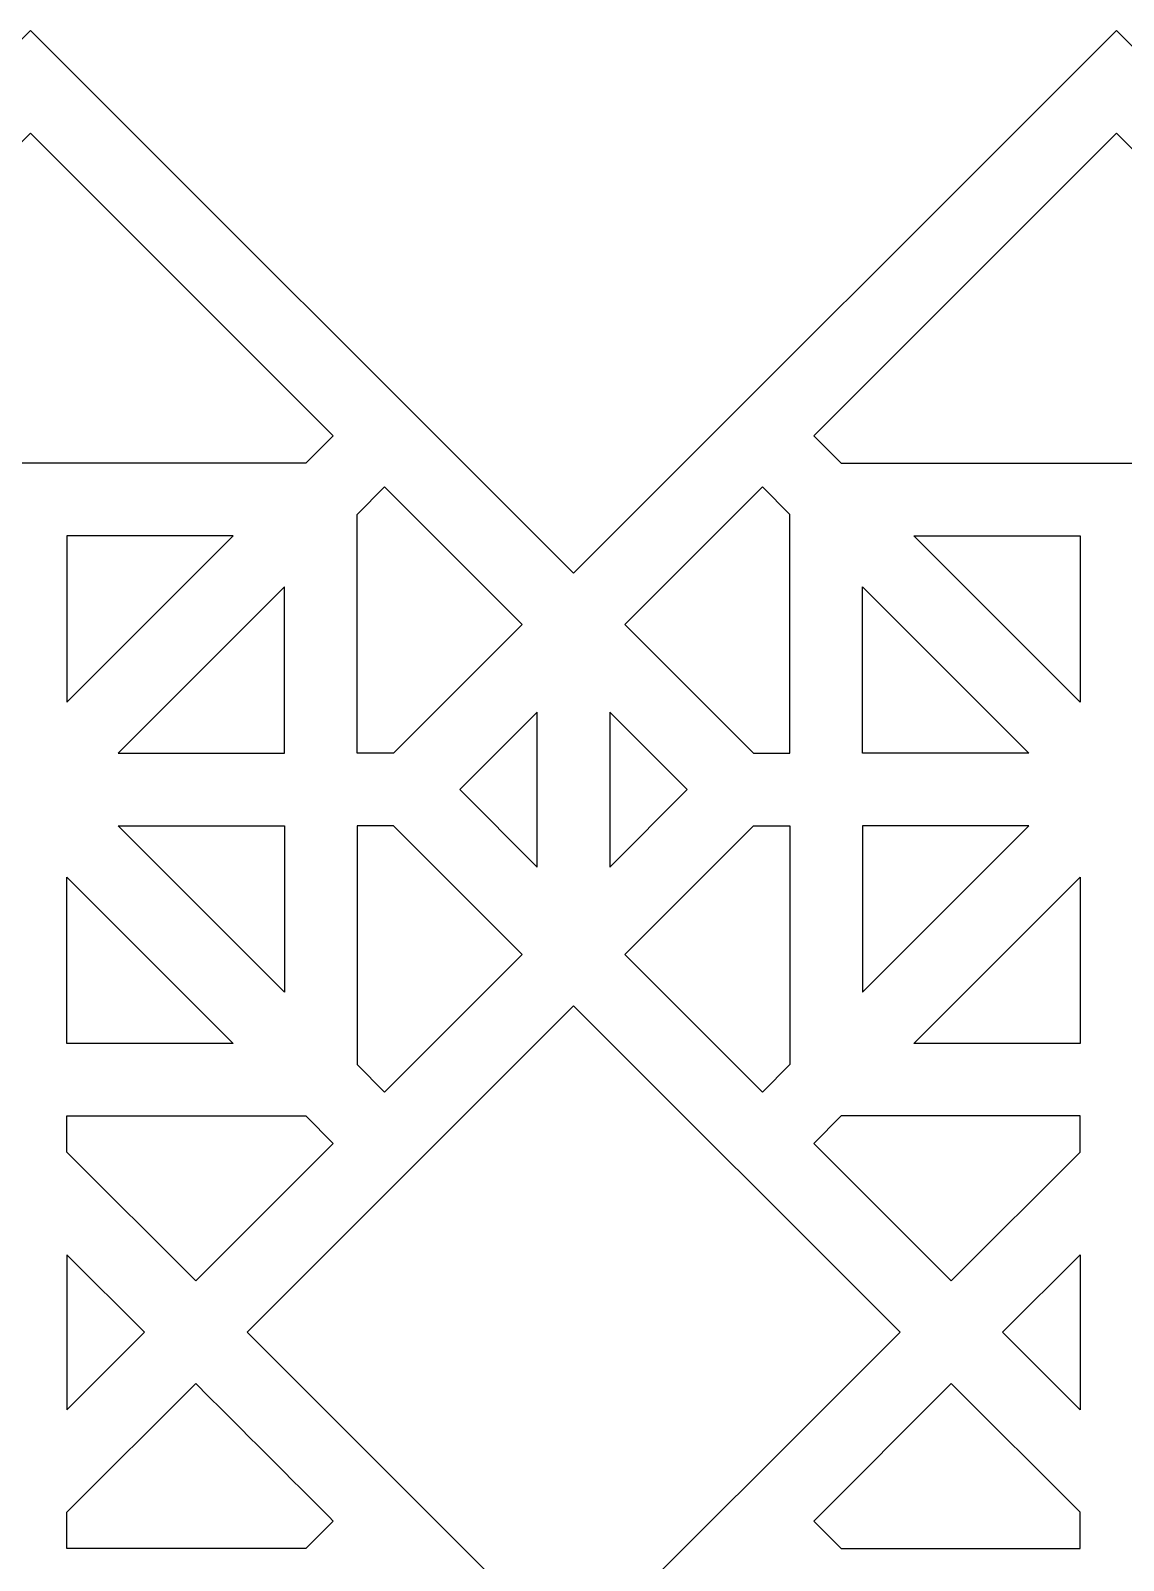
# Model space of a CAD drawing. Header units: centimetres. Extents: x -68 to 68, y -63 to 63.
# Drawn here: x -43.04 to -27.98, y 41.75 to 62.84 of the extents above; entities that cross this region are included whole.
import ezdxf

# ---------------------------------------------------------------- set-up
doc = ezdxf.new("R2010")
doc.units = ezdxf.units.CM
doc.header["$MEASUREMENT"] = 0
doc.layers.add('layer 1', color=7, linetype='Continuous')

msp = doc.modelspace()

# ---------------------------------------------------------------- linework, layer by layer
at = {"layer": 'layer 1', "color": 114}
for points, knots in [([(-13.11224, -62.84331), (-13.11224, -62.84331), (-2.64706, -52.37813), (-2.64706, -52.37813), (-2.64706, -52.37813), (-2.64706, -52.37813), (-10.12967, -44.89556), (-10.12967, -44.89556), (-10.12967, -44.89556), (-10.12967, -44.89556), (-2.64706, -37.41295), (-2.64706, -37.41295), (-2.64706, -37.41295), (-2.64706, -37.41295), (-10.11966, -29.94035), (-10.11966, -29.94035), (-10.11966, -29.94035), (-10.11966, -29.94035), (-2.64706, -22.44777), (-2.64706, -22.44777), (-2.64706, -22.44777), (-2.64706, -22.44777), (-10.12967, -14.96516), (-10.12967, -14.96516), (-10.12967, -14.96516), (-10.12967, -14.96516), (-2.64706, -7.48259), (-2.64706, -7.48259), (-2.64706, -7.48259), (-2.64706, -7.48259), (-10.12964, -0.00001), (-10.12964, -0.00001), (-10.12964, -0.00001), (-10.12964, -0.00001), (-2.64706, 7.48259), (-2.64706, 7.48259), (-2.64706, 7.48259), (-2.64706, 7.48259), (-10.12967, 14.96516), (-10.12967, 14.96516), (-10.12967, 14.96516), (-10.12967, 14.96516), (-2.64706, 22.44777), (-2.64706, 22.44777), (-2.64706, 22.44777), (-2.64706, 22.44777), (-10.11966, 29.92037), (-10.11966, 29.92037), (-10.11966, 29.92037), (-10.11966, 29.92037), (-10.12739, 29.9281), (-10.12739, 29.9281), (-10.12739, 29.9281), (-10.12739, 29.9281), (-10.12965, 29.93036), (-10.12965, 29.93036), (-10.12965, 29.93036), (-10.12965, 29.93036), (-2.64706, 37.41295), (-2.64706, 37.41295), (-2.64706, 37.41295), (-2.64706, 37.41295), (-10.12967, 44.89556), (-10.12967, 44.89556), (-10.12967, 44.89556), (-10.12967, 44.89556), (-2.64706, 52.37813), (-2.64706, 52.37813), (-2.64706, 52.37813), (-2.64706, 52.37813), (-13.11224, 62.84331), (-13.11224, 62.84331), (-13.11224, 62.84331), (-13.11224, 62.84331), (-20.59485, 55.3607), (-20.59485, 55.3607), (-20.59485, 55.3607), (-20.59485, 55.3607), (-28.07742, 62.84331), (-28.07742, 62.84331), (-28.07742, 62.84331), (-28.07742, 62.84331), (-35.56002, 55.36071), (-35.56002, 55.36071), (-35.56002, 55.36071), (-35.56002, 55.36071), (-43.0426, 62.84331), (-43.0426, 62.84331), (-43.0426, 62.84331), (-43.0426, 62.84331), (-50.52517, 55.3607), (-50.52517, 55.3607), (-50.52517, 55.3607), (-50.52517, 55.3607), (-58.00778, 62.84331), (-58.00778, 62.84331), (-58.00778, 62.84331), (-58.00778, 62.84331), (-68.47296, 52.37813), (-68.47296, 52.37813), (-68.47296, 52.37813), (-68.47296, 52.37813), (-60.99035, 44.89556), (-60.99035, 44.89556), (-60.99035, 44.89556), (-60.99035, 44.89556), (-68.47296, 37.41295), (-68.47296, 37.41295), (-68.47296, 37.41295), (-68.47296, 37.41295), (-60.99038, 29.93035), (-60.99038, 29.93035), (-60.99038, 29.93035), (-60.99038, 29.93035), (-68.47296, 22.44777), (-68.47296, 22.44777), (-68.47296, 22.44777), (-68.47296, 22.44777), (-60.99035, 14.96516), (-60.99035, 14.96516), (-60.99035, 14.96516), (-60.99035, 14.96516), (-68.47296, 7.48259), (-68.47296, 7.48259), (-68.47296, 7.48259), (-68.47296, 7.48259), (-60.99037, 0), (-60.99037, 0), (-60.99037, 0), (-60.99037, 0), (-68.47296, -7.48259), (-68.47296, -7.48259), (-68.47296, -7.48259), (-68.47296, -7.48259), (-60.99035, -14.96516), (-60.99035, -14.96516), (-60.99035, -14.96516), (-60.99035, -14.96516), (-68.47296, -22.44777), (-68.47296, -22.44777), (-68.47296, -22.44777), (-68.47296, -22.44777), (-60.99037, -29.93036), (-60.99037, -29.93036), (-60.99037, -29.93036), (-60.99037, -29.93036), (-68.47296, -37.41295), (-68.47296, -37.41295), (-68.47296, -37.41295), (-68.47296, -37.41295), (-60.99035, -44.89556), (-60.99035, -44.89556), (-60.99035, -44.89556), (-60.99035, -44.89556), (-68.47296, -52.37813), (-68.47296, -52.37813), (-68.47296, -52.37813), (-68.47296, -52.37813), (-58.00778, -62.84331), (-58.00778, -62.84331), (-58.00778, -62.84331), (-58.00778, -62.84331), (-50.52518, -55.36071), (-50.52518, -55.36071), (-50.52518, -55.36071), (-50.52518, -55.36071), (-43.0426, -62.84331), (-43.0426, -62.84331), (-43.0426, -62.84331), (-43.0426, -62.84331), (-35.56002, -55.36071), (-35.56002, -55.36071), (-35.56002, -55.36071), (-35.56002, -55.36071), (-28.07742, -62.84331), (-28.07742, -62.84331), (-28.07742, -62.84331), (-28.07742, -62.84331), (-20.59484, -55.36071), (-20.59484, -55.36071), (-20.59484, -55.36071), (-20.59484, -55.36071), (-13.11224, -62.84331), (-13.11224, -62.84331)], [0, 0, 0, 0, 0.0212766, 0.0212766, 0.0212766, 0.0212766, 0.04255319, 0.04255319, 0.04255319, 0.04255319, 0.06382979, 0.06382979, 0.06382979, 0.06382979, 0.08510638, 0.08510638, 0.08510638, 0.08510638, 0.10638298, 0.10638298, 0.10638298, 0.10638298, 0.12765957, 0.12765957, 0.12765957, 0.12765957, 0.14893617, 0.14893617, 0.14893617, 0.14893617, 0.17021277, 0.17021277, 0.17021277, 0.17021277, 0.19148936, 0.19148936, 0.19148936, 0.19148936, 0.21276596, 0.21276596, 0.21276596, 0.21276596, 0.23404255, 0.23404255, 0.23404255, 0.23404255, 0.25531915, 0.25531915, 0.25531915, 0.25531915, 0.27659574, 0.27659574, 0.27659574, 0.27659574, 0.29787234, 0.29787234, 0.29787234, 0.29787234, 0.31914894, 0.31914894, 0.31914894, 0.31914894, 0.34042553, 0.34042553, 0.34042553, 0.34042553, 0.36170213, 0.36170213, 0.36170213, 0.36170213, 0.38297872, 0.38297872, 0.38297872, 0.38297872, 0.40425532, 0.40425532, 0.40425532, 0.40425532, 0.42553191, 0.42553191, 0.42553191, 0.42553191, 0.44680851, 0.44680851, 0.44680851, 0.44680851, 0.46808511, 0.46808511, 0.46808511, 0.46808511, 0.4893617, 0.4893617, 0.4893617, 0.4893617, 0.5106383, 0.5106383, 0.5106383, 0.5106383, 0.53191489, 0.53191489, 0.53191489, 0.53191489, 0.55319149, 0.55319149, 0.55319149, 0.55319149, 0.57446809, 0.57446809, 0.57446809, 0.57446809, 0.59574468, 0.59574468, 0.59574468, 0.59574468, 0.61702128, 0.61702128, 0.61702128, 0.61702128, 0.63829787, 0.63829787, 0.63829787, 0.63829787, 0.65957447, 0.65957447, 0.65957447, 0.65957447, 0.68085106, 0.68085106, 0.68085106, 0.68085106, 0.70212766, 0.70212766, 0.70212766, 0.70212766, 0.72340426, 0.72340426, 0.72340426, 0.72340426, 0.74468085, 0.74468085, 0.74468085, 0.74468085, 0.76595745, 0.76595745, 0.76595745, 0.76595745, 0.78723404, 0.78723404, 0.78723404, 0.78723404, 0.80851064, 0.80851064, 0.80851064, 0.80851064, 0.82978723, 0.82978723, 0.82978723, 0.82978723, 0.85106383, 0.85106383, 0.85106383, 0.85106383, 0.87234043, 0.87234043, 0.87234043, 0.87234043, 0.89361702, 0.89361702, 0.89361702, 0.89361702, 0.91489362, 0.91489362, 0.91489362, 0.91489362, 0.93617021, 0.93617021, 0.93617021, 0.93617021, 0.95744681, 0.95744681, 0.95744681, 0.95744681, 1, 1, 1, 1]), ([(-47.21453, 57.25714), (-47.21453, 57.25714), (-46.83549, 56.87813), (-46.83549, 56.87813), (-46.83549, 56.87813), (-46.83549, 56.87813), (-39.24977, 56.87813), (-39.24977, 56.87813), (-39.24977, 56.87813), (-39.24977, 56.87813), (-38.8707, 57.2572), (-38.8707, 57.2572), (-38.8707, 57.2572), (-38.8707, 57.2572), (-43.0426, 61.4291), (-43.0426, 61.4291), (-43.0426, 61.4291), (-43.0426, 61.4291), (-47.21453, 57.25714), (-47.21453, 57.25714)], [0, 0, 0, 0, 0.16666667, 0.16666667, 0.16666667, 0.16666667, 0.33333333, 0.33333333, 0.33333333, 0.33333333, 0.5, 0.5, 0.5, 0.5, 0.66666667, 0.66666667, 0.66666667, 0.66666667, 1, 1, 1, 1]), ([(-23.90549, 57.25714), (-23.90549, 57.25714), (-24.28453, 56.87813), (-24.28453, 56.87813), (-24.28453, 56.87813), (-24.28453, 56.87813), (-31.87025, 56.87813), (-31.87025, 56.87813), (-31.87025, 56.87813), (-31.87025, 56.87813), (-32.24932, 57.2572), (-32.24932, 57.2572), (-32.24932, 57.2572), (-32.24932, 57.2572), (-28.07742, 61.4291), (-28.07742, 61.4291), (-28.07742, 61.4291), (-28.07742, 61.4291), (-23.90549, 57.25714), (-23.90549, 57.25714)], [0, 0, 0, 0, 0.16666667, 0.16666667, 0.16666667, 0.16666667, 0.33333333, 0.33333333, 0.33333333, 0.33333333, 0.5, 0.5, 0.5, 0.5, 0.66666667, 0.66666667, 0.66666667, 0.66666667, 1, 1, 1, 1]), ([(-38.5426, 52.87813), (-38.5426, 52.87813), (-38.0426, 52.87813), (-38.0426, 52.87813), (-38.0426, 52.87813), (-38.0426, 52.87813), (-36.26712, 54.65361), (-36.26712, 54.65361), (-36.26712, 54.65361), (-36.26712, 54.65361), (-38.16359, 56.55009), (-38.16359, 56.55009), (-38.16359, 56.55009), (-38.16359, 56.55009), (-38.5426, 56.17108), (-38.5426, 56.17108), (-38.5426, 56.17108), (-38.5426, 56.17108), (-38.5426, 52.87813), (-38.5426, 52.87813)], [0, 0, 0, 0, 0.16666667, 0.16666667, 0.16666667, 0.16666667, 0.33333333, 0.33333333, 0.33333333, 0.33333333, 0.5, 0.5, 0.5, 0.5, 0.66666667, 0.66666667, 0.66666667, 0.66666667, 1, 1, 1, 1]), ([(-33.07745, 52.87813), (-33.07745, 52.87813), (-34.85291, 54.6536), (-34.85291, 54.6536), (-34.85291, 54.6536), (-34.85291, 54.6536), (-32.95643, 56.55009), (-32.95643, 56.55009), (-32.95643, 56.55009), (-32.95643, 56.55009), (-32.57742, 56.17108), (-32.57742, 56.17108), (-32.57742, 56.17108), (-32.57742, 56.17108), (-32.57742, 52.87813), (-32.57742, 52.87813), (-32.57742, 52.87813), (-32.57742, 52.87813), (-33.07745, 52.87813), (-33.07745, 52.87813)], [0, 0, 0, 0, 0.16666667, 0.16666667, 0.16666667, 0.16666667, 0.33333333, 0.33333333, 0.33333333, 0.33333333, 0.5, 0.5, 0.5, 0.5, 0.66666667, 0.66666667, 0.66666667, 0.66666667, 1, 1, 1, 1]), ([(-42.54276, 53.58527), (-42.54276, 53.58527), (-42.54275, 55.87813), (-42.54275, 55.87813), (-42.54275, 55.87813), (-42.54275, 55.87813), (-40.24988, 55.87814), (-40.24988, 55.87814), (-40.24988, 55.87814), (-40.24988, 55.87814), (-42.54276, 53.58527), (-42.54276, 53.58527)], [0, 0, 0, 0, 0.25, 0.25, 0.25, 0.25, 0.5, 0.5, 0.5, 0.5, 1, 1, 1, 1]), ([(-28.57726, 53.58527), (-28.57726, 53.58527), (-28.57727, 55.87813), (-28.57727, 55.87813), (-28.57727, 55.87813), (-28.57727, 55.87813), (-30.87014, 55.87814), (-30.87014, 55.87814), (-30.87014, 55.87814), (-30.87014, 55.87814), (-28.57726, 53.58527), (-28.57726, 53.58527)], [0, 0, 0, 0, 0.25, 0.25, 0.25, 0.25, 0.5, 0.5, 0.5, 0.5, 1, 1, 1, 1]), ([(-41.83571, 52.87813), (-41.83571, 52.87813), (-39.5426, 55.17117), (-39.5426, 55.17117), (-39.5426, 55.17117), (-39.5426, 55.17117), (-39.5426, 52.87813), (-39.5426, 52.87813), (-39.5426, 52.87813), (-39.5426, 52.87813), (-41.83571, 52.87813), (-41.83571, 52.87813)], [0, 0, 0, 0, 0.25, 0.25, 0.25, 0.25, 0.5, 0.5, 0.5, 0.5, 1, 1, 1, 1]), ([(-29.28431, 52.87813), (-29.28431, 52.87813), (-31.57742, 55.17117), (-31.57742, 55.17117), (-31.57742, 55.17117), (-31.57742, 55.17117), (-31.57742, 52.87813), (-31.57742, 52.87813), (-31.57742, 52.87813), (-31.57742, 52.87813), (-29.28431, 52.87813), (-29.28431, 52.87813)], [0, 0, 0, 0, 0.25, 0.25, 0.25, 0.25, 0.5, 0.5, 0.5, 0.5, 1, 1, 1, 1]), ([(-36.06002, 53.4465), (-36.06002, 53.4465), (-36.06002, 51.30973), (-36.06002, 51.30973), (-36.06002, 51.30973), (-36.06002, 51.30973), (-37.12839, 52.37813), (-37.12839, 52.37813), (-37.12839, 52.37813), (-37.12839, 52.37813), (-36.06002, 53.4465), (-36.06002, 53.4465)], [0, 0, 0, 0, 0.25, 0.25, 0.25, 0.25, 0.5, 0.5, 0.5, 0.5, 1, 1, 1, 1]), ([(-35.06003, 51.30973), (-35.06003, 51.30973), (-35.06005, 53.44653), (-35.06005, 53.44653), (-35.06005, 53.44653), (-35.06005, 53.44653), (-33.99163, 52.37813), (-33.99163, 52.37813), (-33.99163, 52.37813), (-33.99163, 52.37813), (-35.06003, 51.30973), (-35.06003, 51.30973)], [0, 0, 0, 0, 0.25, 0.25, 0.25, 0.25, 0.5, 0.5, 0.5, 0.5, 1, 1, 1, 1]), ([(-39.5426, 49.58513), (-39.5426, 49.58513), (-39.5426, 51.87813), (-39.5426, 51.87813), (-39.5426, 51.87813), (-39.5426, 51.87813), (-41.8356, 51.87813), (-41.8356, 51.87813), (-41.8356, 51.87813), (-41.8356, 51.87813), (-39.5426, 49.58513), (-39.5426, 49.58513)], [0, 0, 0, 0, 0.25, 0.25, 0.25, 0.25, 0.5, 0.5, 0.5, 0.5, 1, 1, 1, 1]), ([(-38.5426, 51.87813), (-38.5426, 51.87813), (-38.0426, 51.87812), (-38.0426, 51.87812), (-38.0426, 51.87812), (-38.0426, 51.87812), (-36.26712, 50.10264), (-36.26712, 50.10264), (-36.26712, 50.10264), (-36.26712, 50.10264), (-38.16355, 48.20621), (-38.16355, 48.20621), (-38.16355, 48.20621), (-38.16355, 48.20621), (-38.5426, 48.58525), (-38.5426, 48.58525), (-38.5426, 48.58525), (-38.5426, 48.58525), (-38.5426, 51.87813), (-38.5426, 51.87813)], [0, 0, 0, 0, 0.16666667, 0.16666667, 0.16666667, 0.16666667, 0.33333333, 0.33333333, 0.33333333, 0.33333333, 0.5, 0.5, 0.5, 0.5, 0.66666667, 0.66666667, 0.66666667, 0.66666667, 1, 1, 1, 1]), ([(-32.57742, 51.87813), (-32.57742, 51.87813), (-33.07743, 51.87812), (-33.07743, 51.87812), (-33.07743, 51.87812), (-33.07743, 51.87812), (-34.85291, 50.10264), (-34.85291, 50.10264), (-34.85291, 50.10264), (-34.85291, 50.10264), (-32.95647, 48.20621), (-32.95647, 48.20621), (-32.95647, 48.20621), (-32.95647, 48.20621), (-32.57742, 48.58525), (-32.57742, 48.58525), (-32.57742, 48.58525), (-32.57742, 48.58525), (-32.57742, 51.87813), (-32.57742, 51.87813)], [0, 0, 0, 0, 0.16666667, 0.16666667, 0.16666667, 0.16666667, 0.33333333, 0.33333333, 0.33333333, 0.33333333, 0.5, 0.5, 0.5, 0.5, 0.66666667, 0.66666667, 0.66666667, 0.66666667, 1, 1, 1, 1]), ([(-31.57742, 49.58513), (-31.57742, 49.58513), (-31.57743, 51.87813), (-31.57743, 51.87813), (-31.57743, 51.87813), (-31.57743, 51.87813), (-29.28442, 51.87813), (-29.28442, 51.87813), (-29.28442, 51.87813), (-29.28442, 51.87813), (-31.57742, 49.58513), (-31.57742, 49.58513)], [0, 0, 0, 0, 0.25, 0.25, 0.25, 0.25, 0.5, 0.5, 0.5, 0.5, 1, 1, 1, 1]), ([(-42.54276, 51.1711), (-42.54276, 51.1711), (-42.54275, 48.87824), (-42.54275, 48.87824), (-42.54275, 48.87824), (-42.54275, 48.87824), (-40.24988, 48.87823), (-40.24988, 48.87823), (-40.24988, 48.87823), (-40.24988, 48.87823), (-42.54276, 51.1711), (-42.54276, 51.1711)], [0, 0, 0, 0, 0.25, 0.25, 0.25, 0.25, 0.5, 0.5, 0.5, 0.5, 1, 1, 1, 1]), ([(-30.87018, 48.87814), (-30.87018, 48.87814), (-28.57727, 48.87812), (-28.57727, 48.87812), (-28.57727, 48.87812), (-28.57727, 48.87812), (-28.57726, 51.17107), (-28.57726, 51.17107), (-28.57726, 51.17107), (-28.57726, 51.17107), (-30.87018, 48.87814), (-30.87018, 48.87814)], [0, 0, 0, 0, 0.25, 0.25, 0.25, 0.25, 0.5, 0.5, 0.5, 0.5, 1, 1, 1, 1]), ([(-35.56001, 40.39557), (-35.56001, 40.39557), (-31.06002, 44.89555), (-31.06002, 44.89555), (-31.06002, 44.89555), (-31.06002, 44.89555), (-31.06001, 44.89556), (-31.06001, 44.89556), (-31.06001, 44.89556), (-31.06001, 44.89556), (-35.56002, 49.39552), (-35.56002, 49.39552), (-35.56002, 49.39552), (-35.56002, 49.39552), (-40.06, 44.89555), (-40.06, 44.89555), (-40.06, 44.89555), (-40.06, 44.89555), (-35.56001, 40.39557), (-35.56001, 40.39557)], [0, 0, 0, 0, 0.16666667, 0.16666667, 0.16666667, 0.16666667, 0.33333333, 0.33333333, 0.33333333, 0.33333333, 0.5, 0.5, 0.5, 0.5, 0.66666667, 0.66666667, 0.66666667, 0.66666667, 1, 1, 1, 1]), ([(-40.76711, 45.60265), (-40.76711, 45.60265), (-40.7671, 45.60266), (-40.7671, 45.60266), (-40.7671, 45.60266), (-40.7671, 45.60266), (-40.76212, 45.60764), (-40.76212, 45.60764), (-40.76212, 45.60764), (-40.76212, 45.60764), (-40.76151, 45.60825), (-40.76151, 45.60825), (-40.76151, 45.60825), (-40.76151, 45.60825), (-38.87066, 47.4991), (-38.87066, 47.4991), (-38.87066, 47.4991), (-38.87066, 47.4991), (-39.24971, 47.87813), (-39.24971, 47.87813), (-39.24971, 47.87813), (-39.24971, 47.87813), (-42.54275, 47.87814), (-42.54275, 47.87814), (-42.54275, 47.87814), (-42.54275, 47.87814), (-42.54275, 47.3783), (-42.54275, 47.3783), (-42.54275, 47.3783), (-42.54275, 47.3783), (-40.76711, 45.60265), (-40.76711, 45.60265)], [0, 0, 0, 0, 0.11111111, 0.11111111, 0.11111111, 0.11111111, 0.22222222, 0.22222222, 0.22222222, 0.22222222, 0.33333333, 0.33333333, 0.33333333, 0.33333333, 0.44444444, 0.44444444, 0.44444444, 0.44444444, 0.55555556, 0.55555556, 0.55555556, 0.55555556, 0.66666667, 0.66666667, 0.66666667, 0.66666667, 0.77777778, 0.77777778, 0.77777778, 0.77777778, 1, 1, 1, 1]), ([(-30.35291, 45.60266), (-30.35291, 45.60266), (-32.24936, 47.4991), (-32.24936, 47.4991), (-32.24936, 47.4991), (-32.24936, 47.4991), (-31.87031, 47.87813), (-31.87031, 47.87813), (-31.87031, 47.87813), (-31.87031, 47.87813), (-28.57727, 47.87814), (-28.57727, 47.87814), (-28.57727, 47.87814), (-28.57727, 47.87814), (-28.57727, 47.87813), (-28.57727, 47.87813), (-28.57727, 47.87813), (-28.57727, 47.87813), (-28.57728, 47.3783), (-28.57728, 47.3783), (-28.57728, 47.3783), (-28.57728, 47.3783), (-30.35291, 45.60266), (-30.35291, 45.60266)], [0, 0, 0, 0, 0.14285714, 0.14285714, 0.14285714, 0.14285714, 0.28571429, 0.28571429, 0.28571429, 0.28571429, 0.42857143, 0.42857143, 0.42857143, 0.42857143, 0.57142857, 0.57142857, 0.57142857, 0.57142857, 0.71428571, 0.71428571, 0.71428571, 0.71428571, 1, 1, 1, 1]), ([(-40.76711, 45.60266), (-40.76711, 45.60266), (-42.54274, 47.3783), (-42.54274, 47.3783), (-42.54274, 47.3783), (-42.54274, 47.3783), (-40.76711, 45.60266), (-40.76711, 45.60266)], [0, 0, 0, 0, 0.33333333, 0.33333333, 0.33333333, 0.33333333, 1, 1, 1, 1]), ([(-42.54275, 43.827), (-42.54275, 43.827), (-42.54275, 45.96407), (-42.54275, 45.96407), (-42.54275, 45.96407), (-42.54275, 45.96407), (-41.47421, 44.89555), (-41.47421, 44.89555), (-41.47421, 44.89555), (-41.47421, 44.89555), (-41.47422, 44.89554), (-41.47422, 44.89554), (-41.47422, 44.89554), (-41.47422, 44.89554), (-42.54275, 43.827), (-42.54275, 43.827)], [0, 0, 0, 0, 0.2, 0.2, 0.2, 0.2, 0.4, 0.4, 0.4, 0.4, 0.6, 0.6, 0.6, 0.6, 1, 1, 1, 1]), ([(-28.57728, 43.82701), (-28.57728, 43.82701), (-28.57728, 45.96407), (-28.57728, 45.96407), (-28.57728, 45.96407), (-28.57728, 45.96407), (-29.6458, 44.89554), (-29.6458, 44.89554), (-29.6458, 44.89554), (-29.6458, 44.89554), (-28.57728, 43.82701), (-28.57728, 43.82701)], [0, 0, 0, 0, 0.25, 0.25, 0.25, 0.25, 0.5, 0.5, 0.5, 0.5, 1, 1, 1, 1]), ([(-40.7671, 44.18844), (-40.7671, 44.18844), (-42.54275, 42.41279), (-42.54275, 42.41279), (-42.54275, 42.41279), (-42.54275, 42.41279), (-42.54275, 41.91295), (-42.54275, 41.91295), (-42.54275, 41.91295), (-42.54275, 41.91295), (-39.24971, 41.91295), (-39.24971, 41.91295), (-39.24971, 41.91295), (-39.24971, 41.91295), (-38.87066, 42.29198), (-38.87066, 42.29198), (-38.87066, 42.29198), (-39.5028, 42.92413), (-40.13496, 43.5563), (-40.7671, 44.18844)], [0, 0, 0, 0, 0.16666667, 0.16666667, 0.16666667, 0.16666667, 0.33333333, 0.33333333, 0.33333333, 0.33333333, 0.5, 0.5, 0.5, 0.5, 0.66666667, 0.66666667, 0.66666667, 0.66666667, 1, 1, 1, 1]), ([(-30.35292, 44.18844), (-30.35292, 44.18844), (-28.57727, 42.41279), (-28.57727, 42.41279), (-28.57727, 42.41279), (-28.57727, 42.41279), (-28.57728, 41.91295), (-28.57728, 41.91295), (-28.57728, 41.91295), (-28.57728, 41.91295), (-31.87031, 41.91295), (-31.87031, 41.91295), (-31.87031, 41.91295), (-31.87031, 41.91295), (-32.24936, 42.29198), (-32.24936, 42.29198), (-32.24936, 42.29198), (-32.24936, 42.29198), (-30.35292, 44.18844), (-30.35292, 44.18844)], [0, 0, 0, 0, 0.16666667, 0.16666667, 0.16666667, 0.16666667, 0.33333333, 0.33333333, 0.33333333, 0.33333333, 0.5, 0.5, 0.5, 0.5, 0.66666667, 0.66666667, 0.66666667, 0.66666667, 1, 1, 1, 1])]:
    msp.add_open_spline(points, degree=3, knots=knots, dxfattribs=at)
at = {"layer": 'layer 1', "color": 250, "lineweight": 9}
for points, knots in [([(-13.11224, -62.84331), (-13.11224, -62.84331), (-2.64706, -52.37813), (-2.64706, -52.37813), (-2.64706, -52.37813), (-2.64706, -52.37813), (-10.12967, -44.89556), (-10.12967, -44.89556), (-10.12967, -44.89556), (-10.12967, -44.89556), (-2.64706, -37.41295), (-2.64706, -37.41295), (-2.64706, -37.41295), (-2.64706, -37.41295), (-10.11966, -29.94035), (-10.11966, -29.94035), (-10.11966, -29.94035), (-10.11966, -29.94035), (-2.64706, -22.44777), (-2.64706, -22.44777), (-2.64706, -22.44777), (-2.64706, -22.44777), (-10.12967, -14.96516), (-10.12967, -14.96516), (-10.12967, -14.96516), (-10.12967, -14.96516), (-2.64706, -7.48259), (-2.64706, -7.48259), (-2.64706, -7.48259), (-2.64706, -7.48259), (-10.12964, -0.00001), (-10.12964, -0.00001), (-10.12964, -0.00001), (-10.12964, -0.00001), (-2.64706, 7.48259), (-2.64706, 7.48259), (-2.64706, 7.48259), (-2.64706, 7.48259), (-10.12967, 14.96516), (-10.12967, 14.96516), (-10.12967, 14.96516), (-10.12967, 14.96516), (-2.64706, 22.44777), (-2.64706, 22.44777), (-2.64706, 22.44777), (-2.64706, 22.44777), (-10.11966, 29.92037), (-10.11966, 29.92037), (-10.11966, 29.92037), (-10.11966, 29.92037), (-10.12739, 29.9281), (-10.12739, 29.9281), (-10.12739, 29.9281), (-10.12739, 29.9281), (-10.12965, 29.93036), (-10.12965, 29.93036), (-10.12965, 29.93036), (-10.12965, 29.93036), (-2.64706, 37.41295), (-2.64706, 37.41295), (-2.64706, 37.41295), (-2.64706, 37.41295), (-10.12967, 44.89556), (-10.12967, 44.89556), (-10.12967, 44.89556), (-10.12967, 44.89556), (-2.64706, 52.37813), (-2.64706, 52.37813), (-2.64706, 52.37813), (-2.64706, 52.37813), (-13.11224, 62.84331), (-13.11224, 62.84331), (-13.11224, 62.84331), (-13.11224, 62.84331), (-20.59485, 55.3607), (-20.59485, 55.3607), (-20.59485, 55.3607), (-20.59485, 55.3607), (-28.07742, 62.84331), (-28.07742, 62.84331), (-28.07742, 62.84331), (-28.07742, 62.84331), (-35.56002, 55.36071), (-35.56002, 55.36071), (-35.56002, 55.36071), (-35.56002, 55.36071), (-43.0426, 62.84331), (-43.0426, 62.84331), (-43.0426, 62.84331), (-43.0426, 62.84331), (-50.52517, 55.3607), (-50.52517, 55.3607), (-50.52517, 55.3607), (-50.52517, 55.3607), (-58.00778, 62.84331), (-58.00778, 62.84331), (-58.00778, 62.84331), (-58.00778, 62.84331), (-68.47296, 52.37813), (-68.47296, 52.37813), (-68.47296, 52.37813), (-68.47296, 52.37813), (-60.99035, 44.89556), (-60.99035, 44.89556), (-60.99035, 44.89556), (-60.99035, 44.89556), (-68.47296, 37.41295), (-68.47296, 37.41295), (-68.47296, 37.41295), (-68.47296, 37.41295), (-60.99038, 29.93035), (-60.99038, 29.93035), (-60.99038, 29.93035), (-60.99038, 29.93035), (-68.47296, 22.44777), (-68.47296, 22.44777), (-68.47296, 22.44777), (-68.47296, 22.44777), (-60.99035, 14.96516), (-60.99035, 14.96516), (-60.99035, 14.96516), (-60.99035, 14.96516), (-68.47296, 7.48259), (-68.47296, 7.48259), (-68.47296, 7.48259), (-68.47296, 7.48259), (-60.99037, 0), (-60.99037, 0), (-60.99037, 0), (-60.99037, 0), (-68.47296, -7.48259), (-68.47296, -7.48259), (-68.47296, -7.48259), (-68.47296, -7.48259), (-60.99035, -14.96516), (-60.99035, -14.96516), (-60.99035, -14.96516), (-60.99035, -14.96516), (-68.47296, -22.44777), (-68.47296, -22.44777), (-68.47296, -22.44777), (-68.47296, -22.44777), (-60.99037, -29.93036), (-60.99037, -29.93036), (-60.99037, -29.93036), (-60.99037, -29.93036), (-68.47296, -37.41295), (-68.47296, -37.41295), (-68.47296, -37.41295), (-68.47296, -37.41295), (-60.99035, -44.89556), (-60.99035, -44.89556), (-60.99035, -44.89556), (-60.99035, -44.89556), (-68.47296, -52.37813), (-68.47296, -52.37813), (-68.47296, -52.37813), (-68.47296, -52.37813), (-58.00778, -62.84331), (-58.00778, -62.84331), (-58.00778, -62.84331), (-58.00778, -62.84331), (-50.52518, -55.36071), (-50.52518, -55.36071), (-50.52518, -55.36071), (-50.52518, -55.36071), (-43.0426, -62.84331), (-43.0426, -62.84331), (-43.0426, -62.84331), (-43.0426, -62.84331), (-35.56002, -55.36071), (-35.56002, -55.36071), (-35.56002, -55.36071), (-35.56002, -55.36071), (-28.07742, -62.84331), (-28.07742, -62.84331), (-28.07742, -62.84331), (-28.07742, -62.84331), (-20.59484, -55.36071), (-20.59484, -55.36071), (-20.59484, -55.36071), (-20.59484, -55.36071), (-13.11224, -62.84331), (-13.11224, -62.84331)], [0, 0, 0, 0, 0.0212766, 0.0212766, 0.0212766, 0.0212766, 0.04255319, 0.04255319, 0.04255319, 0.04255319, 0.06382979, 0.06382979, 0.06382979, 0.06382979, 0.08510638, 0.08510638, 0.08510638, 0.08510638, 0.10638298, 0.10638298, 0.10638298, 0.10638298, 0.12765957, 0.12765957, 0.12765957, 0.12765957, 0.14893617, 0.14893617, 0.14893617, 0.14893617, 0.17021277, 0.17021277, 0.17021277, 0.17021277, 0.19148936, 0.19148936, 0.19148936, 0.19148936, 0.21276596, 0.21276596, 0.21276596, 0.21276596, 0.23404255, 0.23404255, 0.23404255, 0.23404255, 0.25531915, 0.25531915, 0.25531915, 0.25531915, 0.27659574, 0.27659574, 0.27659574, 0.27659574, 0.29787234, 0.29787234, 0.29787234, 0.29787234, 0.31914894, 0.31914894, 0.31914894, 0.31914894, 0.34042553, 0.34042553, 0.34042553, 0.34042553, 0.36170213, 0.36170213, 0.36170213, 0.36170213, 0.38297872, 0.38297872, 0.38297872, 0.38297872, 0.40425532, 0.40425532, 0.40425532, 0.40425532, 0.42553191, 0.42553191, 0.42553191, 0.42553191, 0.44680851, 0.44680851, 0.44680851, 0.44680851, 0.46808511, 0.46808511, 0.46808511, 0.46808511, 0.4893617, 0.4893617, 0.4893617, 0.4893617, 0.5106383, 0.5106383, 0.5106383, 0.5106383, 0.53191489, 0.53191489, 0.53191489, 0.53191489, 0.55319149, 0.55319149, 0.55319149, 0.55319149, 0.57446809, 0.57446809, 0.57446809, 0.57446809, 0.59574468, 0.59574468, 0.59574468, 0.59574468, 0.61702128, 0.61702128, 0.61702128, 0.61702128, 0.63829787, 0.63829787, 0.63829787, 0.63829787, 0.65957447, 0.65957447, 0.65957447, 0.65957447, 0.68085106, 0.68085106, 0.68085106, 0.68085106, 0.70212766, 0.70212766, 0.70212766, 0.70212766, 0.72340426, 0.72340426, 0.72340426, 0.72340426, 0.74468085, 0.74468085, 0.74468085, 0.74468085, 0.76595745, 0.76595745, 0.76595745, 0.76595745, 0.78723404, 0.78723404, 0.78723404, 0.78723404, 0.80851064, 0.80851064, 0.80851064, 0.80851064, 0.82978723, 0.82978723, 0.82978723, 0.82978723, 0.85106383, 0.85106383, 0.85106383, 0.85106383, 0.87234043, 0.87234043, 0.87234043, 0.87234043, 0.89361702, 0.89361702, 0.89361702, 0.89361702, 0.91489362, 0.91489362, 0.91489362, 0.91489362, 0.93617021, 0.93617021, 0.93617021, 0.93617021, 0.95744681, 0.95744681, 0.95744681, 0.95744681, 1, 1, 1, 1]), ([(-47.21453, 57.25714), (-47.21453, 57.25714), (-46.83549, 56.87813), (-46.83549, 56.87813), (-46.83549, 56.87813), (-46.83549, 56.87813), (-39.24977, 56.87813), (-39.24977, 56.87813), (-39.24977, 56.87813), (-39.24977, 56.87813), (-38.8707, 57.2572), (-38.8707, 57.2572), (-38.8707, 57.2572), (-38.8707, 57.2572), (-43.0426, 61.4291), (-43.0426, 61.4291), (-43.0426, 61.4291), (-43.0426, 61.4291), (-47.21453, 57.25714), (-47.21453, 57.25714)], [0, 0, 0, 0, 0.16666667, 0.16666667, 0.16666667, 0.16666667, 0.33333333, 0.33333333, 0.33333333, 0.33333333, 0.5, 0.5, 0.5, 0.5, 0.66666667, 0.66666667, 0.66666667, 0.66666667, 1, 1, 1, 1]), ([(-23.90549, 57.25714), (-23.90549, 57.25714), (-24.28453, 56.87813), (-24.28453, 56.87813), (-24.28453, 56.87813), (-24.28453, 56.87813), (-31.87025, 56.87813), (-31.87025, 56.87813), (-31.87025, 56.87813), (-31.87025, 56.87813), (-32.24932, 57.2572), (-32.24932, 57.2572), (-32.24932, 57.2572), (-32.24932, 57.2572), (-28.07742, 61.4291), (-28.07742, 61.4291), (-28.07742, 61.4291), (-28.07742, 61.4291), (-23.90549, 57.25714), (-23.90549, 57.25714)], [0, 0, 0, 0, 0.16666667, 0.16666667, 0.16666667, 0.16666667, 0.33333333, 0.33333333, 0.33333333, 0.33333333, 0.5, 0.5, 0.5, 0.5, 0.66666667, 0.66666667, 0.66666667, 0.66666667, 1, 1, 1, 1]), ([(-38.5426, 52.87813), (-38.5426, 52.87813), (-38.0426, 52.87813), (-38.0426, 52.87813), (-38.0426, 52.87813), (-38.0426, 52.87813), (-36.26712, 54.65361), (-36.26712, 54.65361), (-36.26712, 54.65361), (-36.26712, 54.65361), (-38.16359, 56.55009), (-38.16359, 56.55009), (-38.16359, 56.55009), (-38.16359, 56.55009), (-38.5426, 56.17108), (-38.5426, 56.17108), (-38.5426, 56.17108), (-38.5426, 56.17108), (-38.5426, 52.87813), (-38.5426, 52.87813)], [0, 0, 0, 0, 0.16666667, 0.16666667, 0.16666667, 0.16666667, 0.33333333, 0.33333333, 0.33333333, 0.33333333, 0.5, 0.5, 0.5, 0.5, 0.66666667, 0.66666667, 0.66666667, 0.66666667, 1, 1, 1, 1]), ([(-33.07745, 52.87813), (-33.07745, 52.87813), (-34.85291, 54.6536), (-34.85291, 54.6536), (-34.85291, 54.6536), (-34.85291, 54.6536), (-32.95643, 56.55009), (-32.95643, 56.55009), (-32.95643, 56.55009), (-32.95643, 56.55009), (-32.57742, 56.17108), (-32.57742, 56.17108), (-32.57742, 56.17108), (-32.57742, 56.17108), (-32.57742, 52.87813), (-32.57742, 52.87813), (-32.57742, 52.87813), (-32.57742, 52.87813), (-33.07745, 52.87813), (-33.07745, 52.87813)], [0, 0, 0, 0, 0.16666667, 0.16666667, 0.16666667, 0.16666667, 0.33333333, 0.33333333, 0.33333333, 0.33333333, 0.5, 0.5, 0.5, 0.5, 0.66666667, 0.66666667, 0.66666667, 0.66666667, 1, 1, 1, 1]), ([(-42.54276, 53.58527), (-42.54276, 53.58527), (-42.54275, 55.87813), (-42.54275, 55.87813), (-42.54275, 55.87813), (-42.54275, 55.87813), (-40.24988, 55.87814), (-40.24988, 55.87814), (-40.24988, 55.87814), (-40.24988, 55.87814), (-42.54276, 53.58527), (-42.54276, 53.58527)], [0, 0, 0, 0, 0.25, 0.25, 0.25, 0.25, 0.5, 0.5, 0.5, 0.5, 1, 1, 1, 1]), ([(-28.57726, 53.58527), (-28.57726, 53.58527), (-28.57727, 55.87813), (-28.57727, 55.87813), (-28.57727, 55.87813), (-28.57727, 55.87813), (-30.87014, 55.87814), (-30.87014, 55.87814), (-30.87014, 55.87814), (-30.87014, 55.87814), (-28.57726, 53.58527), (-28.57726, 53.58527)], [0, 0, 0, 0, 0.25, 0.25, 0.25, 0.25, 0.5, 0.5, 0.5, 0.5, 1, 1, 1, 1]), ([(-41.83571, 52.87813), (-41.83571, 52.87813), (-39.5426, 55.17117), (-39.5426, 55.17117), (-39.5426, 55.17117), (-39.5426, 55.17117), (-39.5426, 52.87813), (-39.5426, 52.87813), (-39.5426, 52.87813), (-39.5426, 52.87813), (-41.83571, 52.87813), (-41.83571, 52.87813)], [0, 0, 0, 0, 0.25, 0.25, 0.25, 0.25, 0.5, 0.5, 0.5, 0.5, 1, 1, 1, 1]), ([(-29.28431, 52.87813), (-29.28431, 52.87813), (-31.57742, 55.17117), (-31.57742, 55.17117), (-31.57742, 55.17117), (-31.57742, 55.17117), (-31.57742, 52.87813), (-31.57742, 52.87813), (-31.57742, 52.87813), (-31.57742, 52.87813), (-29.28431, 52.87813), (-29.28431, 52.87813)], [0, 0, 0, 0, 0.25, 0.25, 0.25, 0.25, 0.5, 0.5, 0.5, 0.5, 1, 1, 1, 1]), ([(-36.06002, 53.4465), (-36.06002, 53.4465), (-36.06002, 51.30973), (-36.06002, 51.30973), (-36.06002, 51.30973), (-36.06002, 51.30973), (-37.12839, 52.37813), (-37.12839, 52.37813), (-37.12839, 52.37813), (-37.12839, 52.37813), (-36.06002, 53.4465), (-36.06002, 53.4465)], [0, 0, 0, 0, 0.25, 0.25, 0.25, 0.25, 0.5, 0.5, 0.5, 0.5, 1, 1, 1, 1]), ([(-35.06003, 51.30973), (-35.06003, 51.30973), (-35.06005, 53.44653), (-35.06005, 53.44653), (-35.06005, 53.44653), (-35.06005, 53.44653), (-33.99163, 52.37813), (-33.99163, 52.37813), (-33.99163, 52.37813), (-33.99163, 52.37813), (-35.06003, 51.30973), (-35.06003, 51.30973)], [0, 0, 0, 0, 0.25, 0.25, 0.25, 0.25, 0.5, 0.5, 0.5, 0.5, 1, 1, 1, 1]), ([(-39.5426, 49.58513), (-39.5426, 49.58513), (-39.5426, 51.87813), (-39.5426, 51.87813), (-39.5426, 51.87813), (-39.5426, 51.87813), (-41.8356, 51.87813), (-41.8356, 51.87813), (-41.8356, 51.87813), (-41.8356, 51.87813), (-39.5426, 49.58513), (-39.5426, 49.58513)], [0, 0, 0, 0, 0.25, 0.25, 0.25, 0.25, 0.5, 0.5, 0.5, 0.5, 1, 1, 1, 1]), ([(-38.5426, 51.87813), (-38.5426, 51.87813), (-38.0426, 51.87812), (-38.0426, 51.87812), (-38.0426, 51.87812), (-38.0426, 51.87812), (-36.26712, 50.10264), (-36.26712, 50.10264), (-36.26712, 50.10264), (-36.26712, 50.10264), (-38.16355, 48.20621), (-38.16355, 48.20621), (-38.16355, 48.20621), (-38.16355, 48.20621), (-38.5426, 48.58525), (-38.5426, 48.58525), (-38.5426, 48.58525), (-38.5426, 48.58525), (-38.5426, 51.87813), (-38.5426, 51.87813)], [0, 0, 0, 0, 0.16666667, 0.16666667, 0.16666667, 0.16666667, 0.33333333, 0.33333333, 0.33333333, 0.33333333, 0.5, 0.5, 0.5, 0.5, 0.66666667, 0.66666667, 0.66666667, 0.66666667, 1, 1, 1, 1]), ([(-32.57742, 51.87813), (-32.57742, 51.87813), (-33.07743, 51.87812), (-33.07743, 51.87812), (-33.07743, 51.87812), (-33.07743, 51.87812), (-34.85291, 50.10264), (-34.85291, 50.10264), (-34.85291, 50.10264), (-34.85291, 50.10264), (-32.95647, 48.20621), (-32.95647, 48.20621), (-32.95647, 48.20621), (-32.95647, 48.20621), (-32.57742, 48.58525), (-32.57742, 48.58525), (-32.57742, 48.58525), (-32.57742, 48.58525), (-32.57742, 51.87813), (-32.57742, 51.87813)], [0, 0, 0, 0, 0.16666667, 0.16666667, 0.16666667, 0.16666667, 0.33333333, 0.33333333, 0.33333333, 0.33333333, 0.5, 0.5, 0.5, 0.5, 0.66666667, 0.66666667, 0.66666667, 0.66666667, 1, 1, 1, 1]), ([(-31.57742, 49.58513), (-31.57742, 49.58513), (-31.57743, 51.87813), (-31.57743, 51.87813), (-31.57743, 51.87813), (-31.57743, 51.87813), (-29.28442, 51.87813), (-29.28442, 51.87813), (-29.28442, 51.87813), (-29.28442, 51.87813), (-31.57742, 49.58513), (-31.57742, 49.58513)], [0, 0, 0, 0, 0.25, 0.25, 0.25, 0.25, 0.5, 0.5, 0.5, 0.5, 1, 1, 1, 1]), ([(-42.54276, 51.1711), (-42.54276, 51.1711), (-42.54275, 48.87824), (-42.54275, 48.87824), (-42.54275, 48.87824), (-42.54275, 48.87824), (-40.24988, 48.87823), (-40.24988, 48.87823), (-40.24988, 48.87823), (-40.24988, 48.87823), (-42.54276, 51.1711), (-42.54276, 51.1711)], [0, 0, 0, 0, 0.25, 0.25, 0.25, 0.25, 0.5, 0.5, 0.5, 0.5, 1, 1, 1, 1]), ([(-30.87018, 48.87814), (-30.87018, 48.87814), (-28.57727, 48.87812), (-28.57727, 48.87812), (-28.57727, 48.87812), (-28.57727, 48.87812), (-28.57726, 51.17107), (-28.57726, 51.17107), (-28.57726, 51.17107), (-28.57726, 51.17107), (-30.87018, 48.87814), (-30.87018, 48.87814)], [0, 0, 0, 0, 0.25, 0.25, 0.25, 0.25, 0.5, 0.5, 0.5, 0.5, 1, 1, 1, 1]), ([(-35.56001, 40.39557), (-35.56001, 40.39557), (-31.06002, 44.89555), (-31.06002, 44.89555), (-31.06002, 44.89555), (-31.06002, 44.89555), (-31.06001, 44.89556), (-31.06001, 44.89556), (-31.06001, 44.89556), (-31.06001, 44.89556), (-35.56002, 49.39552), (-35.56002, 49.39552), (-35.56002, 49.39552), (-35.56002, 49.39552), (-40.06, 44.89555), (-40.06, 44.89555), (-40.06, 44.89555), (-40.06, 44.89555), (-35.56001, 40.39557), (-35.56001, 40.39557)], [0, 0, 0, 0, 0.16666667, 0.16666667, 0.16666667, 0.16666667, 0.33333333, 0.33333333, 0.33333333, 0.33333333, 0.5, 0.5, 0.5, 0.5, 0.66666667, 0.66666667, 0.66666667, 0.66666667, 1, 1, 1, 1]), ([(-40.76711, 45.60265), (-40.76711, 45.60265), (-40.7671, 45.60266), (-40.7671, 45.60266), (-40.7671, 45.60266), (-40.7671, 45.60266), (-40.76212, 45.60764), (-40.76212, 45.60764), (-40.76212, 45.60764), (-40.76212, 45.60764), (-40.76151, 45.60825), (-40.76151, 45.60825), (-40.76151, 45.60825), (-40.76151, 45.60825), (-38.87066, 47.4991), (-38.87066, 47.4991), (-38.87066, 47.4991), (-38.87066, 47.4991), (-39.24971, 47.87813), (-39.24971, 47.87813), (-39.24971, 47.87813), (-39.24971, 47.87813), (-42.54275, 47.87814), (-42.54275, 47.87814), (-42.54275, 47.87814), (-42.54275, 47.87814), (-42.54275, 47.3783), (-42.54275, 47.3783)], [0, 0, 0, 0, 0.125, 0.125, 0.125, 0.125, 0.25, 0.25, 0.25, 0.25, 0.375, 0.375, 0.375, 0.375, 0.5, 0.5, 0.5, 0.5, 0.625, 0.625, 0.625, 0.625, 0.75, 0.75, 0.75, 0.75, 1, 1, 1, 1]), ([(-30.35291, 45.60266), (-30.35291, 45.60266), (-32.24936, 47.4991), (-32.24936, 47.4991), (-32.24936, 47.4991), (-32.24936, 47.4991), (-31.87031, 47.87813), (-31.87031, 47.87813), (-31.87031, 47.87813), (-31.87031, 47.87813), (-28.57727, 47.87814), (-28.57727, 47.87814), (-28.57727, 47.87814), (-28.57727, 47.87814), (-28.57727, 47.87813), (-28.57727, 47.87813), (-28.57727, 47.87813), (-28.57727, 47.87813), (-28.57728, 47.3783), (-28.57728, 47.3783), (-28.57728, 47.3783), (-28.57728, 47.3783), (-30.35291, 45.60266), (-30.35291, 45.60266)], [0, 0, 0, 0, 0.14285714, 0.14285714, 0.14285714, 0.14285714, 0.28571429, 0.28571429, 0.28571429, 0.28571429, 0.42857143, 0.42857143, 0.42857143, 0.42857143, 0.57142857, 0.57142857, 0.57142857, 0.57142857, 0.71428571, 0.71428571, 0.71428571, 0.71428571, 1, 1, 1, 1]), ([(-42.54275, 43.827), (-42.54275, 43.827), (-42.54275, 45.96407), (-42.54275, 45.96407), (-42.54275, 45.96407), (-42.54275, 45.96407), (-41.47421, 44.89555), (-41.47421, 44.89555), (-41.47421, 44.89555), (-41.47421, 44.89555), (-41.47422, 44.89554), (-41.47422, 44.89554), (-41.47422, 44.89554), (-41.47422, 44.89554), (-42.54275, 43.827), (-42.54275, 43.827)], [0, 0, 0, 0, 0.2, 0.2, 0.2, 0.2, 0.4, 0.4, 0.4, 0.4, 0.6, 0.6, 0.6, 0.6, 1, 1, 1, 1]), ([(-28.57728, 43.82701), (-28.57728, 43.82701), (-28.57728, 45.96407), (-28.57728, 45.96407), (-28.57728, 45.96407), (-28.57728, 45.96407), (-29.6458, 44.89554), (-29.6458, 44.89554), (-29.6458, 44.89554), (-29.6458, 44.89554), (-28.57728, 43.82701), (-28.57728, 43.82701)], [0, 0, 0, 0, 0.25, 0.25, 0.25, 0.25, 0.5, 0.5, 0.5, 0.5, 1, 1, 1, 1]), ([(-40.7671, 44.18844), (-40.7671, 44.18844), (-42.54275, 42.41279), (-42.54275, 42.41279), (-42.54275, 42.41279), (-42.54275, 42.41279), (-42.54275, 41.91295), (-42.54275, 41.91295), (-42.54275, 41.91295), (-42.54275, 41.91295), (-39.24971, 41.91295), (-39.24971, 41.91295), (-39.24971, 41.91295), (-39.24971, 41.91295), (-38.87066, 42.29198), (-38.87066, 42.29198), (-38.87066, 42.29198), (-39.5028, 42.92413), (-40.13496, 43.5563), (-40.7671, 44.18844)], [0, 0, 0, 0, 0.16666667, 0.16666667, 0.16666667, 0.16666667, 0.33333333, 0.33333333, 0.33333333, 0.33333333, 0.5, 0.5, 0.5, 0.5, 0.66666667, 0.66666667, 0.66666667, 0.66666667, 1, 1, 1, 1]), ([(-30.35292, 44.18844), (-30.35292, 44.18844), (-28.57727, 42.41279), (-28.57727, 42.41279), (-28.57727, 42.41279), (-28.57727, 42.41279), (-28.57728, 41.91295), (-28.57728, 41.91295), (-28.57728, 41.91295), (-28.57728, 41.91295), (-31.87031, 41.91295), (-31.87031, 41.91295), (-31.87031, 41.91295), (-31.87031, 41.91295), (-32.24936, 42.29198), (-32.24936, 42.29198), (-32.24936, 42.29198), (-32.24936, 42.29198), (-30.35292, 44.18844), (-30.35292, 44.18844)], [0, 0, 0, 0, 0.16666667, 0.16666667, 0.16666667, 0.16666667, 0.33333333, 0.33333333, 0.33333333, 0.33333333, 0.5, 0.5, 0.5, 0.5, 0.66666667, 0.66666667, 0.66666667, 0.66666667, 1, 1, 1, 1])]:
    msp.add_open_spline(points, degree=3, knots=knots, dxfattribs=at)
msp.add_open_spline([(-40.76711, 45.60266), (-40.76711, 45.60266), (-42.54274, 47.3783), (-42.54274, 47.3783)], degree=3, dxfattribs=at)

doc.saveas('drawing.dxf')
